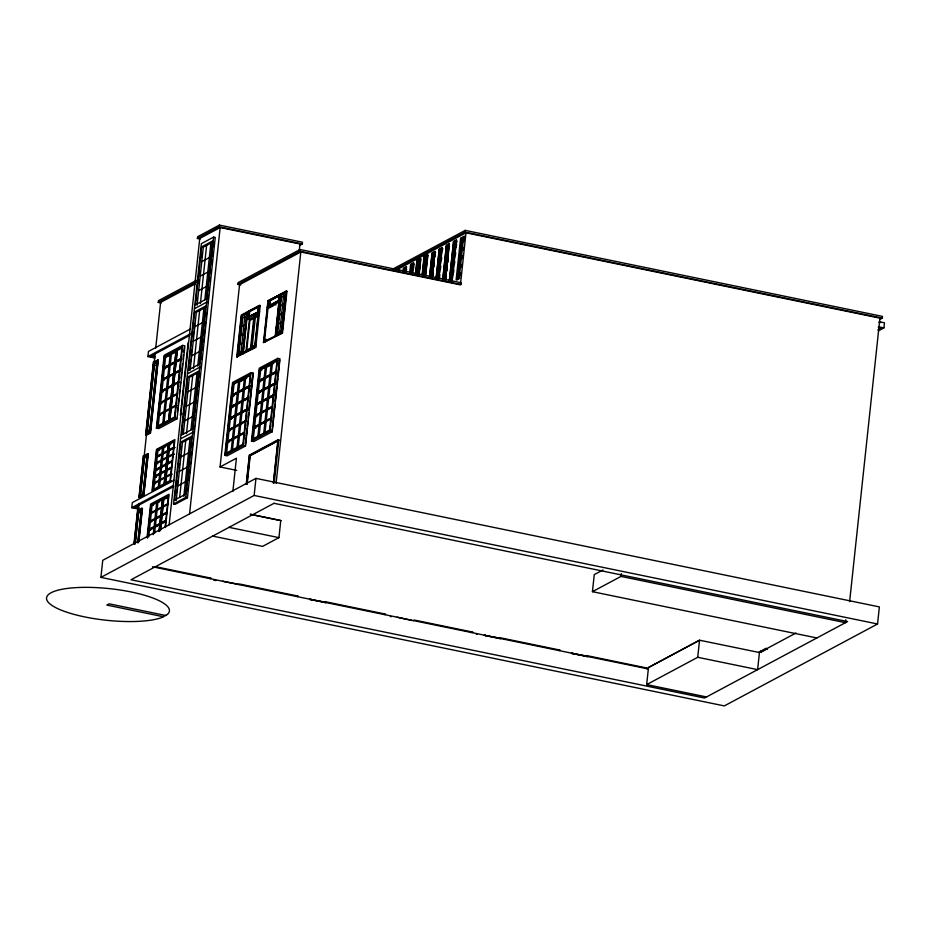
<?xml version="1.0" encoding="UTF-8"?>
<svg xmlns="http://www.w3.org/2000/svg" width="931" height="931" viewBox="0 0 931 931"><rect width="100%" height="100%" fill="white"/><g stroke="black" fill="none" stroke-linecap="round" stroke-linejoin="round"><path stroke-width="1.4" d="M100.92 577.383L102.747 560.299L255.955 478.371L879.376 606.907L877.549 623.991L724.33 705.907L100.92 577.383L254.14 495.455L877.549 623.991M138.87 509.187L131.76 507.721L132.307 502.6L174.085 480.256M155.011 358.016L147.913 356.561L148.46 351.429L190.238 329.097M161.098 303.006L158.27 302.424L158.456 300.678L196.394 280.394M173.655 486.529L133.983 507.744L137.264 508.419L137.672 504.579M189.808 335.369L150.147 356.573L153.417 357.248L153.685 354.688M133.994 543.739L137.544 510.479L141.628 508.291L142.443 508.466L138.894 541.726M144.049 457.365L139.755 497.631L138.94 497.468L143.386 455.818L148.285 453.793L143.84 495.443L139.417 497.806L143.863 456.155M146.423 435.161L145.62 434.986L153.406 362.101L158.305 360.088L150.508 432.973L146.097 435.336L153.115 369.595M134.239 543.611L137.637 511.794L141.233 509.874L142.047 510.037L138.649 541.854M143.514 456.842L139.301 496.176L143.711 494.419L147.924 455.084L143.514 456.842L147.924 455.084M146.074 432.834L153.429 363.998L157.036 362.078L157.839 362.24L150.485 431.076L146.074 432.834L150.485 431.076M134.623 542.645L138.021 510.828L142.443 508.466M153.58 365.301L153.883 362.45L158.305 360.088M134.809 543.913L138.207 512.097M139.126 503.415L138.358 510.642L137.544 510.479M143.386 455.818L144.2 455.981L154.057 363.695M155.128 353.722L154.22 362.264L153.406 362.101M155.733 348.019L160.609 302.4L195.091 283.967M135.042 543.785L138.451 511.969L142.047 510.037M140.116 496.339L144.317 457.005M146.889 432.996L154.243 364.161L157.839 362.24M135.286 543.646L138.533 513.284L141.652 511.619L138.405 541.982M137.835 541.691L141.233 509.874M142.909 494.256L147.11 454.922M149.67 430.913L157.036 362.078M137.928 543.006L141.628 508.291M138.94 497.468L143.025 495.28L147.47 453.63M145.62 434.986L149.705 432.81L157.49 359.913M156.396 428.132L174.819 418.275L177.111 418.752L158.677 428.597L156.396 428.132L164.182 355.246L182.616 345.389L184.908 345.855L177.065 418.775M157.002 426.386L164.473 356.503L181.999 347.135L174.539 417.007L157.002 426.386L159.294 426.864M158.142 426.619L165.613 356.736L176.099 351.138M147.063 537.362L150.613 504.09L169.046 494.233L165.45 527.528M147.401 538.095L150.95 504.928L168.488 495.548L165.078 527.353M152.544 489.974L156.815 450.045L174.341 440.666L170.082 480.605L152.544 489.974L153.696 490.218L157.956 450.278L168.441 444.681M164.287 380.127L161.994 379.65L179.532 370.27L180.672 370.515L174.772 373.808M148.692 536.966L152.09 505.161L156.734 502.682M157.688 463.743L155.396 463.266L172.933 453.897L174.074 454.13L168.185 457.365M170.315 353.384L162.797 423.291L163.949 423.524L171.455 353.617M153.243 534.627L156.792 501.797L159.085 502.275M154.581 533.416L157.944 502.042M159.492 487.111L163.809 447.159M168.686 420.137L176.157 350.254L177.309 350.487L169.838 420.37L168.639 420.16L176.11 350.277L177.262 350.522L181.976 347.996M169.791 420.393L177.262 350.522M162.588 498.702L159.085 531.508L162.634 498.679L164.88 499.179M169.651 444.029L165.381 483.969L164.193 483.748L168.453 443.819L170.792 444.273M164.24 483.724L168.499 443.796M160.341 530.74L163.74 498.935L160.435 530.286M165.334 483.992L169.605 444.052L174.318 441.527M174.819 418.275L182.616 345.389M177.379 412.305L177.926 407.126M178.24 404.252L178.857 398.503M179.311 394.185L179.788 389.728M180.102 386.854L180.579 382.397M181.033 378.079L181.65 372.33M181.976 369.304L182.592 363.555M183.046 359.25L183.523 354.792M183.838 351.918L184.291 347.6M170.396 481.246L174.888 439.572L156.455 449.429L152.009 491.079L170.443 481.222M200.212 239.058L197.395 238.476L197.581 236.742L219.379 225.093L302.494 242.223L302.307 243.957L299.747 245.33M180.37 415.307L188.167 342.422M169.139 524.805L199.746 238.452L220.17 227.536L299.968 243.98L299.2 251.219M173.55 503.974L201.364 243.666L213.618 237.102L215.259 237.44L187.445 497.759L175.179 504.311L173.55 503.974L185.804 497.422L187.445 497.759M174.586 500.087L180.789 442.062L191.716 436.22L185.513 494.245L174.586 500.087L176.227 500.424L182.429 442.4L192.251 437.151M187.748 376.985L181.545 435.01L192.473 429.168L198.675 371.143L187.748 376.985L189.377 377.323L199.199 372.074M194.695 311.908L188.493 369.933L199.432 364.091L205.623 306.066L194.695 311.908L196.336 312.246L206.158 306.997M201.655 246.831L195.452 304.856L206.379 299.014L212.582 240.989L201.655 246.831L203.295 247.169L213.106 241.92M176.424 492.743L176.727 489.846M177.344 484.062L177.658 481.176M179.206 466.71L179.508 463.813M180.125 458.029L180.439 455.143M181.056 449.359L181.37 446.461M182.907 431.996L183.221 429.11M183.989 421.883L184.303 418.985M184.769 414.644L185.071 411.758M185.688 405.974L186.002 403.076M187.55 388.611L188.015 384.282M189.552 369.816L189.866 366.919M190.331 362.59L190.634 359.692M191.262 353.908L191.716 349.567M193.113 336.557L193.578 332.216M194.044 327.875L194.498 323.534M196.976 300.399L197.279 297.501M198.827 283.047L199.141 280.15M199.758 274.366L200.072 271.48M201.608 257.014L201.922 254.116M183.326 434.032L189.377 377.323M190.133 370.27L196.336 312.246M197.093 305.193L203.295 247.169M179.683 497.329L185.746 440.631M186.503 433.578L192.705 375.554M193.462 368.49L199.653 310.477M200.409 303.413L206.612 245.388M183.826 496.363L190.029 438.338M190.925 429.959L196.988 373.261M197.744 366.209L203.936 308.184M204.832 299.805L210.895 243.107M185.804 497.422L213.618 237.102M187.573 490.625L187.853 487.995M188.702 480.082L188.981 477.44M189.412 473.483L189.831 469.527M190.389 464.255L190.68 461.613M191.379 455.026L191.658 452.385M192.228 447.113L192.647 443.156M194.102 429.505L194.532 425.548M195.091 420.277L195.37 417.635M195.941 412.363L196.22 409.721M196.93 403.135L197.209 400.493M197.768 395.221L198.198 391.264M198.757 385.993L199.176 382.036M199.746 376.752L200.025 374.122M201.631 359.157L201.911 356.515M202.609 349.916L202.9 347.286M203.458 342.014L203.738 339.373M204.308 334.101L204.727 330.144M205.286 324.872L205.576 322.231M206.275 315.632L206.554 313.002M208.02 299.351L208.439 295.395M208.998 290.123L209.289 287.481M209.987 280.883L210.266 278.253M210.837 272.981L211.116 270.339M211.826 263.741L212.245 259.784M212.664 255.827L213.094 251.882M213.653 246.599L213.932 243.969M197.395 238.476L219.192 226.827L219.379 225.093M189.575 513.877L220.17 227.536M237.882 284.397L238.068 282.652L300.026 249.52L461.287 282.768L461.101 284.502L299.84 251.254L237.882 284.397L240.71 284.979M236.695 470.376L220.065 466.955L239.546 284.735L300.829 251.964L460.414 284.874L465.989 232.808L879.923 318.146L849.631 601.601M224.79 455.375L232.575 382.478L251.009 372.633L253.302 373.098L245.516 445.984L227.083 455.841L224.79 455.375L243.224 445.518L245.516 445.984M225.395 453.63L232.866 383.747L250.404 374.367L242.933 444.25L225.395 453.63L226.547 453.863L234.007 383.979L238.65 381.501M236.8 356.782L241.257 315.132L259.412 305.415L260.226 305.577L255.792 347.216L236.8 356.782L255.792 347.216M237.358 355.13L241.536 315.993L246.855 313.142L242.677 352.279L237.358 355.13L242.421 353.024M237.603 356.945L240.221 332.53M240.524 329.655L241.757 318.169M238.161 355.293L242.351 316.156L247.669 313.316M241.013 352.081L242.863 334.846M242.933 334.124L244.783 316.889M232.343 450.767L239.861 380.86L250.381 375.228M243.457 348.066L243.142 350.94L238.895 353.21L240.733 335.975L244.993 333.705L244.678 336.58M243.759 345.192L244.376 339.454M246.296 321.498L245.062 332.984L240.803 335.265L242.654 318.03L246.913 315.749L246.599 318.623M243.34 352.512L246.959 318.623L258.353 312.525L254.733 346.413L243.34 352.512L244.155 352.674M248.344 311.571L259.19 306.369L258.376 306.206L248.344 311.571L247.762 316.994L258.609 311.804M248.577 317.168L249.159 311.734M249.159 316.703L249.706 311.594L258.609 306.823M245.97 351.615L249.438 319.135L254.803 316.272L253.977 316.098L250.358 349.986M232.855 491.475L236.416 458.215L220.065 466.955M233.553 450.115L238.185 447.636L245.703 377.73M255.629 345.424L251.3 347.135L254.477 317.39L257.992 315.516M251.742 344.831L252.196 340.583M252.65 336.335L253.116 332.088M253.569 327.828L254.023 323.581M252.115 347.31L255.292 317.564L258.818 315.679M243.224 445.518L251.009 372.633M257.806 311.629L258.376 306.206M258.062 311.943L258.341 309.383M254.978 347.054L259.412 305.415M245.365 443.435L245.772 439.548M246.191 435.661L246.785 430.052M247.25 425.746L247.727 421.278M248.193 416.972L248.647 412.654M248.973 409.628L249.589 403.879M250.195 398.142L250.52 395.116M250.835 392.242L251.463 386.342M251.766 383.467L252.382 377.718M245.272 446.112L247.867 421.824M248.17 418.962L248.786 413.248M249.089 410.385L253.057 373.226M246.273 483.911L249.345 455.131L278.171 439.723L278.823 439.851L274.203 483.084M246.436 484.12L249.461 455.806L277.892 440.607L273.353 483.061M246.913 484.05L249.997 455.271L278.823 439.851M251.486 441.096L259.284 368.199L277.717 358.354L279.998 358.819L272.213 431.705L253.779 441.562L251.486 441.096L269.92 431.239L272.213 431.705M247.122 484.178L250.16 455.771L278.753 440.479M265.358 367.221L260.715 369.7L253.244 439.583L252.103 439.351L259.574 369.467L277.101 360.088L278.253 360.332L272.352 363.474M263.485 342.503L267.965 300.841L286.143 291.124L286.946 291.287L282.5 332.937L263.485 342.503L282.5 332.937M279.742 301.702L267.534 307.626L263.915 341.514L276.123 335.591M264.765 338.407L268.14 306.765M279.8 295.36L269.757 300.725L269.187 306.148L268.372 305.985L268.954 300.55L278.986 295.185L279.8 295.36L279.509 298.071M265.568 341.852L265.87 339.024M269.757 305.694L270.304 300.585L279.219 295.814M257.899 436.243L265.416 366.337M259.051 436.488L266.557 366.581L271.2 364.102M254.14 495.455L255.955 478.371M271.258 363.218L263.741 433.124L267.267 432.089M268.372 305.985L278.404 300.62L278.986 295.185M264.893 433.357L272.399 363.451M275.308 335.416L278.928 301.528M276.379 336.219L275.553 336.056L279.347 300.527L280.173 300.69M275.576 336.044L280.022 294.394L280.836 294.568M282.256 331.715L276.123 334.404L280.301 295.267L285.631 292.415L286.434 292.578L282.407 330.319M276.984 330.54L277.613 324.721M277.892 322.01L279.451 307.486M279.707 304.949L280.371 298.874M276.938 334.566L281.115 295.43L286.434 292.578M279.789 331.343L281.627 314.108M281.709 313.398L283.548 296.163M252.103 439.351L269.629 429.971L277.101 360.088M269.92 431.239L277.717 358.354M285.631 292.415L281.441 331.552L276.123 334.404M281.686 332.774L286.143 291.124M272.341 426.561L272.888 421.382M273.19 418.647L273.795 412.899M274.11 410.024L274.738 404.124M275.041 401.249L275.669 395.349M275.983 392.486L276.6 386.737M276.914 383.712L277.531 377.963M277.845 375.088L278.474 369.188M278.776 366.314L279.393 360.565M271.98 431.833L274.878 404.682M275.18 401.82L276.705 387.529M277.019 384.678L277.624 378.952M277.927 376.101L279.614 360.378M273.563 482.886L278.171 439.723M299.84 251.254L300.026 249.52M276.1 483.352L300.829 251.964M212.675 536.093L262.589 546.392L278.939 537.641L280.755 520.545M325.385 602.415L325.478 601.566M403.088 271.619L403.449 268.256L406.51 266.627L405.846 272.83M403.961 271.235L404.263 268.431M405.753 272.155L406.207 267.895L403.507 269.338L406.114 268.535M409.698 272.864L410.594 264.439L413.667 262.798L412.538 273.318M410.513 273.027L411.409 264.602M410.711 272.783L411.467 265.672L414.167 264.229L410.652 265.51L411.467 265.672M410.757 273.947L411.525 266.755L413.864 265.498L413.55 268.384M412.445 272.585L413.352 264.067M415.435 274.482L416.937 260.447L420.009 258.806L420.812 258.981L419.159 274.424M415.633 274.308L416.995 261.518L419.695 260.075L420.509 260.249L418.985 274.447M416.25 274.657L417.751 260.61L416.937 260.447M416.436 274.47L417.81 261.692L420.509 260.249M416.634 274.273L417.868 262.763L420.195 261.506L418.81 274.47M418.182 274.284L419.695 260.075M418.356 274.249L420.009 258.806M422.139 274.878L424.094 256.63L427.969 255.152L425.525 276.309M422.325 274.738L424.152 257.701L426.898 256.165M422.953 275.041L424.897 256.793L427.969 255.152M423.14 274.913L424.955 257.864L427.655 256.421L426.852 256.258L424.722 276.146M424.908 276.041L427.154 254.989M425.351 276.402L427.352 257.689L425.013 258.934M429.494 276.833L432.054 252.964L435.114 251.335L432.298 277.647M429.68 276.775L432.112 254.035L434.8 252.592L432.228 276.751M430.308 276.996L432.857 253.139M430.483 276.938L432.915 254.21L435.615 252.767M430.669 276.879L432.973 255.28L435.312 254.035L434.998 256.909M432.996 275.634L433.311 272.748M433.927 266.988L434.381 262.67M436.069 278.485L439.199 249.147L442.26 247.506L438.966 278.392M436.371 277.205L439.257 250.218L442.76 248.938L439.257 250.218M437.011 277.391L440.014 249.31M437.035 278.8L440.072 250.381M437.198 278.811L440.119 251.451L442.458 250.206M438.769 278.602L441.957 248.775M439.537 277.566L439.839 274.68M440.456 268.931L440.77 266.045M441.375 260.284L441.69 257.41M442.597 280.417L446.345 245.319L449.417 243.689L445.507 280.184M442.912 279.067L446.403 246.389L449.103 244.946L445.309 280.464M443.726 279.23L447.217 246.564L449.021 245.598M443.889 279.312L447.276 247.634L449.603 246.389M446.065 279.498L446.38 276.623M446.996 270.863L447.299 267.988M447.916 262.228L448.218 259.342M449.301 280.801L453.502 241.501L456.562 239.861L452.059 281.977M449.452 280.929L453.56 242.572L456.26 241.129L452 280.906M450.104 280.976L454.305 241.664M450.267 281.092L454.363 242.735L457.063 241.292M450.418 281.243L454.421 243.806L456.76 242.56M453.525 272.795L453.839 269.92M454.444 264.16L454.759 261.285M455.375 255.525L455.678 252.638M456.295 246.878L456.609 244.003M459.879 277.892L457.261 278.695L461.52 238.918L464.22 237.475M457.912 278.718L462.265 238.01L461.462 237.847L456.958 279.952L459.006 278.869M458.075 278.858L462.323 239.081L464.127 238.115M458.378 277.589L462.381 240.151M463.661 236.497L459.216 278.148L456.143 279.789L460.601 238.138L464.522 236.206M460.112 275.82L460.414 272.981M461.031 267.302L461.334 264.462M461.939 258.783L462.242 255.944M462.847 250.253L463.149 247.413M463.754 241.734L464.069 238.895M394.756 269.687L465.023 232.11L465.209 230.376L882.472 316.4L882.285 318.134L879.737 319.508M485.214 635.373L485.051 634.651M816.859 637.956L592.43 591.685L594.257 574.613L602.962 569.958M587.217 656.402L587.31 655.54M592.43 591.685L621.024 576.405L621.326 573.554M706.548 696.947L646.661 684.599L648.488 667.515L699.553 640.214L759.475 652.538L795.982 633.022M646.661 684.599L697.726 657.286L699.553 640.214L648.523 667.527M759.44 652.561L757.613 669.633L697.726 657.286M760.418 652.037L760.511 651.176M845.767 619.825L845.453 622.676L621.024 576.405M878.794 330.633L883.903 327.91L884.45 322.778L879.539 321.777M201.736 261.681L211.558 256.421M200.188 276.181L210.01 270.933M158.27 302.424L196.208 282.128M198.64 290.681L208.463 285.433M194.416 308.743L206.67 302.179L208.3 302.517M194.788 326.758L204.611 321.498M147.913 356.561L190.948 333.542M153.417 357.248L154.837 356.492M193.229 341.258L200.84 337.197M242.06 315.295L260.249 305.566M286.946 291.287L267.965 300.841M167.917 356.364L171.397 354.502M172.561 353.873L170.268 353.408M173.76 353.233L176.087 351.988M285.677 295.022L281.418 297.303L279.579 314.527L283.827 312.257M247.53 318.146L246.715 317.971L259.598 311.687M246.715 317.983L258.76 311.536M267.313 306.974L279.37 300.527L267.29 306.974L270.537 305.845M272.934 304.565L277.764 301.981M253.977 316.098L258.806 313.514M269.199 307.963L274.017 305.38M254.629 317.913L249.927 320.427L246.75 350.172L251.44 347.659M180.777 358.633L163.239 368.001L165.532 368.478M180.754 358.772L163.228 368.152L165.52 368.629M241.734 326.641L245.982 324.372M280.499 305.915L284.758 303.634M164.391 368.234L180.742 359.494M164.368 368.385L180.73 359.645M191.681 355.77L201.503 350.51M283.757 312.979L279.498 315.248L277.659 332.483L281.918 330.214M161.982 379.801L179.508 370.422L180.661 370.666M163.123 380.034L173.62 374.285M239.814 344.598L244.073 342.317M278.578 323.872L282.838 321.591M187.457 373.82L199.711 367.268L201.352 367.605M160.737 391.451L178.263 382.071M161.878 391.683L178.252 382.792M392.382 269.315L465.209 230.376M251.3 347.135L255.99 344.633M395.768 270.351L465.989 232.808M418.775 260.063L420.812 258.981M403.402 268.722L406.463 267.092M410.548 264.904L413.62 263.264M431.996 253.43L435.068 251.789M439.153 249.613L442.213 247.972M446.298 245.784L449.359 244.143M453.444 241.967L456.516 240.326M404.38 270.572L406.707 269.327M177.041 393.569L159.492 403.088L161.785 403.565L159.504 402.948M160.632 403.332L177.006 394.43M187.829 391.835L197.651 386.586M159.387 414.982L176.937 405.45L175.796 405.218L158.247 414.737L160.539 415.214L158.258 414.586M186.281 406.335L196.104 401.086M240.954 381.116L243.317 379.848M268.861 366.197L271.189 364.952M275.879 371.585L258.341 380.965L260.633 381.431M275.855 371.737L258.329 381.116L260.61 381.582M184.734 420.847L194.556 415.587M232.785 395.477L250.311 386.109L249.171 385.865L231.633 395.244L233.914 395.861L231.621 395.396L249.159 386.016L250.299 386.249L232.762 395.628M259.481 381.198L275.844 372.458M259.47 381.349L275.82 372.609M457.261 278.695L459.064 277.729M247.925 397.514L230.388 406.894L232.68 407.359M274.633 383.235L257.096 392.614L259.377 393.231L257.084 392.766L274.61 383.386M247.914 397.665L230.376 407.045L232.669 407.51M231.54 407.126L247.89 398.375M258.236 392.847L274.598 384.096M231.528 407.278L247.879 398.526M258.224 392.998L274.575 384.247M144.2 455.981L148.285 453.793M180.498 438.897L192.764 432.345L194.393 432.682M174.795 447.474L157.258 456.853L156.105 456.702L173.643 447.241L174.784 447.567L157.246 456.935L156.117 456.621M246.68 409.163L229.142 418.531L231.435 419.008M246.668 409.314L229.131 418.682L231.423 419.159M273.365 395.035L255.839 404.403L256.979 404.648L274.517 395.268L273.388 394.884L255.85 404.252L257.003 404.496L274.529 395.116M230.294 418.775L246.645 410.024M230.283 418.927L246.634 410.175M156.536 463.591L167.021 457.912M272.143 406.533L254.605 415.901L256.886 416.529L254.594 416.052L272.12 406.684M245.423 420.963L227.886 430.331L229.038 430.564L246.587 421.045M172.223 460.554L154.686 470.015L156.967 470.481L154.686 469.922M255.734 416.297L272.108 407.394M155.838 470.167L172.188 461.415M155.826 470.248L172.177 461.508M180.87 456.912L190.692 451.663M155.116 476.905L171.479 468.072M244.19 432.45L226.664 441.829L228.933 442.458L226.64 441.981L244.178 432.601M270.898 418.182L253.36 427.55L255.653 428.027M270.874 418.322L253.348 427.701L255.641 428.179M227.792 442.213L244.155 433.322M254.489 427.934L270.863 419.043M153.254 483.329L170.804 473.867L171.944 474.1M154.406 483.561L170.769 474.729M179.322 471.412L189.144 466.163M141.314 495.699L143.711 494.419M259.086 436.464L263.729 433.974M131.76 507.721L173.527 485.388M177.774 485.924L187.596 480.675M137.264 508.419L138.672 507.663M157.898 502.065L168.464 496.409M166.102 498.527L168.441 497.27M167.603 503.764L150.066 513.249L151.206 513.481L167.568 504.625M166.719 512.085L149.169 521.569L150.322 521.802L166.672 513.051M150.333 521.697L166.684 512.946M165.823 520.406L148.297 529.774L150.589 530.251M148.285 529.89L165.811 520.51M149.437 530.018L165.799 521.267M149.426 530.123L165.788 521.372M155.233 567.34L156.175 566.839L211.034 578.151L210.092 578.651M222.567 581.223L239.255 584.412M238.93 584.587L239.861 584.086L298.316 596.143L297.373 596.643M310.407 599.517L311.047 599.18M325.128 602.555L325.769 602.217M877.805 329.958L881.599 327.933L878.329 327.258L878.992 326.897L883.903 327.91M384.654 614.635L385.585 614.134L327.142 602.089L325.955 602.718L309.592 599.355L326.583 602.38M397.118 617.206L411.781 620.477M413.155 620.756L414.423 620.081L472.867 632.126L471.924 632.626M484.143 635.338L501.146 638.375M485.598 635.163L484.958 635.501L500.506 638.713L501.693 638.072L560.148 650.117L559.205 650.629M499.691 638.538L500.319 638.201M572.239 653.504L572.879 653.155M586.961 656.541L587.601 656.192M646.486 668.621L647.417 668.121L588.974 656.064L587.787 656.704L571.425 653.329L588.415 656.367M213.781 580.234L215.969 580.525M465.023 232.11L882.285 318.134M878.876 322.126L881.052 322.58M461.52 238.918L462.323 239.081M453.56 242.572L454.363 242.735M446.403 246.389L447.217 246.564M432.112 254.035L432.915 254.21M424.094 256.63L424.897 256.793M424.152 257.701L424.955 257.864M416.995 261.518L417.81 261.692M219.192 226.827L302.307 243.957M398.549 270.281L399.364 270.444M280.301 295.267L281.115 295.43M278.404 300.62L279.219 300.783M268.954 300.55L269.757 300.725M275.227 304.74L276.041 304.903M267.534 307.626L268.349 307.789M248.181 312.025L247.367 311.85L242.921 353.501L243.736 353.675M254.477 317.39L255.292 317.564M241.536 315.993L242.351 316.156M246.959 318.623L249.438 319.135M254.733 346.413L255.548 346.588M242.677 352.279L243.491 352.453M271.212 363.241L273.551 363.684M265.37 366.36L267.709 366.814M259.574 369.467L261.855 369.944M164.473 356.503L166.765 356.98M246.796 377.998L244.504 377.52L237.044 447.404L238.185 447.636M241.001 381.093L238.662 380.639L231.202 450.523L232.389 450.744M153.429 363.998L154.243 364.161M232.866 383.747L234.007 383.979M179.427 382.152L178.286 381.919L160.749 391.299L163.03 391.916M175.773 405.369L176.925 405.602M246.564 421.196L245.435 420.812L227.909 430.18L230.19 430.657M269.629 429.971L270.781 430.215M180.986 413.562L182.127 413.795M174.539 417.007L175.68 417.251M237.091 447.38L238.231 447.613M149.705 432.81L150.508 432.973M249.345 455.131L249.997 455.271M180.789 442.062L182.429 442.4M164.95 447.392L162.611 446.95L158.351 486.878L159.538 487.088M156.815 450.045L159.108 450.523M172.922 453.979L174.074 454.223M170.792 473.949L171.932 474.182M170.082 480.605L171.223 480.838M153.266 483.236L155.547 483.794M143.025 495.28L143.84 495.443M150.95 504.928L153.243 505.393M229.038 527.353L278.939 537.641M150.077 513.144L151.218 513.377M137.637 511.794L138.451 511.969M149.181 521.453L151.474 521.93M765.515 648.616L767.074 648.942M759.487 651.84L761.046 652.165M152.463 566.77L648.011 668.912M165.834 615.519L109.16 603.835L106.832 605.08L163.507 616.764M476.311 634.139L477.161 634.453M390.403 616.438L391.253 616.741M144.445 458.04L140.488 495.059L143.595 493.395L147.552 456.376L144.445 458.04M154.267 366.058L147.342 430.844L150.461 429.179L157.386 364.393L154.267 366.058M156.268 477.056L153.964 476.672L171.502 467.292L153.976 476.579L156.268 477.056M167.405 614.448L161.331 617.707A61.772 15.885 6.1 0 1 57.803 608.665A61.772 15.885 6.1 0 1 97.08 587.647A61.772 15.885 6.1 0 1 167.405 614.448M273.993 503.31L131.003 579.769L704.534 698.017L847.536 621.559L273.993 503.31M765.852 648.442L759.149 652.026L760.708 652.34L767.412 648.756L765.852 648.442M280.766 520.557L250.264 514.273L280.72 520.557"/></g></svg>
